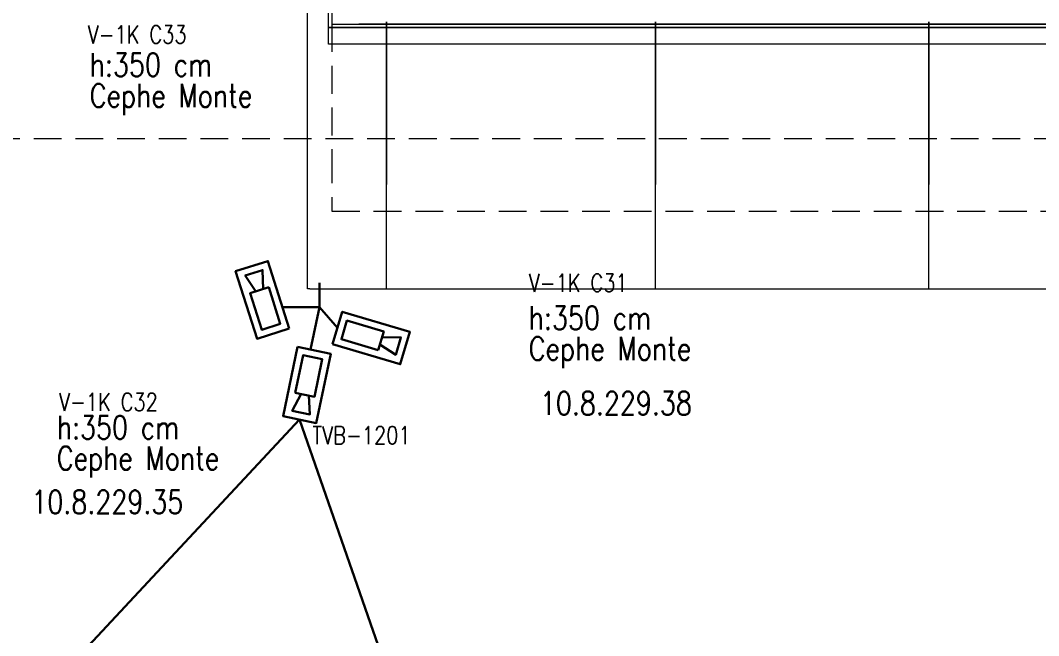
# Model space of a CAD drawing. Header units: metres. Extents: x -13933 to 152404, y -7861 to 21912.
# Drawn here: x 111108 to 112024, y -448 to 105 of the extents above; entities that cross this region are included whole.
import ezdxf

# ---------------------------------------------------------------- set-up
doc = ezdxf.new("R2010")
doc.units = ezdxf.units.M
doc.header["$LTSCALE"] = 100
doc.header["$MEASUREMENT"] = 0
doc.linetypes.add('DOT2', pattern=[0.125, 0, -0.125])
doc.linetypes.add('HIDDEN', pattern=[0.375, 0.25, -0.125])
for name, color, linetype, lineweight in [('06A', 9, 'Continuous', 9), ('06D', 9, 'Continuous', 9), ('15', 9, 'Continuous', 9), ('20', 9, 'DOT2', 9), ('DATA TAVAN', 160, 'Continuous', 30), ('E-HARİCİ KAMERA', 7, 'Continuous', 30), ('E-YAZI', 7, 'Continuous', 30)]:
    doc.layers.add(name, color=color, linetype=linetype, lineweight=lineweight)
doc.styles.add('E-YAZI', font='txttw.shx')

# ---------------------------------------------------------------- blocks, each defined once
blk = doc.blocks.new('p-harpusta-ust')
at = {"layer": '06A'}
for points in [[(2204.54, 3700), (712.54, 3700), (712.54, 3595), (729.54, 3595), (729.54, 3683), (2237.54, 3683), (2237.54, -103), (729.54, -103), (729.54, -3), (-30.46, -3), (-30.46, -20), (712.54, -20), (712.54, -120), (2204.54, -120)], [(2472.54, -120), (2472.54, 3700)], [(2204.54, -75), (757.54, -75), (757.54, 25), (-30.46, 25), (-30.46, 0), (732.54, 0), (732.54, -100), (2234.54, -100), (2234.54, 3680), (732.54, 3680), (732.54, 3595), (757.54, 3595), (757.54, 3655), (2204.54, 3655)], [(2234.54, 3656), (2234.54, -75.95)], [(2472.54, 437), (2232.54, 437.02)], [(2232.54, 437.02), (2378.54, 437)], [(2472.54, 191), (2232.54, 191.02)], [(2232.54, 191.02), (2378.54, 191)], [(2472.54, -51), (2232.54, -50.98)], [(2232.54, -50.98), (2378.54, -51)], [(2472.54, -120), (2472.54, -122), (2204.54, -122), (2204.54, -102.95)]]:
    blk.add_lwpolyline(points, dxfattribs=at)
at = {"layer": '06D'}
blk.add_lwpolyline([(2237.54, -103), (2237.54, 3683), (2252.54, 3683), (2252.54, -103), (2237.54, -103)], dxfattribs=at)
at = {"layer": '06D', "linetype": 'HIDDEN'}
blk.add_lwpolyline([(2234.54, -100), (2352.54, -100), (2402.54, -100), (2402.54, 3680), (2234.54, 3680)], dxfattribs=at)
at = {"layer": '15'}
blk.add_lwpolyline([(729.54, 3595), (729.54, 3683), (2237.54, 3683), (2237.54, -103), (729.54, -103), (729.54, -3), (-30.46, -3), (-30.46, 0), (732.54, 0), (732.54, -100), (2234.54, -100), (2234.54, 3680), (732.54, 3680), (732.54, 3595)], close=True, dxfattribs=at)
blk = doc.blocks.new('100_HARİCİ KAMERA')
at = {"layer": 'E-HARİCİ KAMERA', "color": 4}
for points in [[(0, -1.9), (7.95, -1.9), (7.95, 1.9), (0, 1.9)], [(5.11, -1.1), (5.11, 1.1), (0.8, 1.1), (0.8, -1.1)]]:
    blk.add_lwpolyline(points, close=True, dxfattribs=at)
blk.add_lwpolyline([(5.11, 0.44), (7.15, 1.02), (7.15, -1.02), (5.11, -0.44)], dxfattribs=at)

msp = doc.modelspace()

# ---------------------------------------------------------------- linework, layer by layer
at = {"layer": '20', "linetype": 'HIDDEN'}
msp.add_lwpolyline([(123032.5, -1.32), (110607.5, -1.32)], dxfattribs=at)
at = {"layer": 'DATA TAVAN', "color": 2}
for p, q in [((111377.06, -152.7), (111377.06, -131.01)), ((111343.78, -152.7), (111377.06, -152.7)), ((111377.06, -152.7), (111369.05, -190.84)), ((111377.06, -152.7), (111393.17, -171.38))]:
    msp.add_line(p, q, dxfattribs=at)
at = {"layer": 'E-HARİCİ KAMERA', "color": 4}
for q in [(111016.88, -619.98), (111498.65, -654.96)]:
    msp.add_line((111359.23, -253.8), q, dxfattribs=at)

# ---------------------------------------------------------------- block references
at = {"layer": '06D', "rotation": 269.9999999998917}
msp.add_blockref('p-harpusta-ust', (111488.31, 2336.22), dxfattribs=at)
at = {"layer": 'E-HARİCİ KAMERA'}
for p, xscale, yscale, zscale, rotation in [((111335.4, -176.46), 7.99999999999999, 7.99999999999999, 7.99999999999999, 107.6225972071603), ((111393.17, -171.38), 8.000000000000002, 8.000000000000002, 8.000000000000002, 343.4083739353031), ((111372.3, -191.52), 8.000000000000002, 8.000000000000002, 8.000000000000002, 258.1528318353248)]:
    msp.add_blockref('100_HARİCİ KAMERA', p, dxfattribs=dict(at, xscale=xscale, yscale=yscale, zscale=zscale, rotation=rotation))

# ---------------------------------------------------------------- texts
at = {"layer": 'E-YAZI', "color": 6, "style": 'E-YAZI', "width": 0.8}
for s, p in [('V-1K C33', (111168.65, 84.43)), ('V-1K C31', (111565.44, -138.86)), ('V-1K C32', (111142.8, -246.01))]:
    msp.add_text(s, height=16, dxfattribs=at).set_placement(p)
at = {"layer": 'E-YAZI', "color": 30, "style": 'E-YAZI', "width": 0.8}
for s, p in [('h:350 cm', (111170.39, 54.72)), ('Cephe Monte', (111170.39, 27)), ('h:350 cm', (111565.35, -172.82)), ('Cephe Monte', (111565.35, -200.54)), ('h:350 cm', (111140.76, -271.3)), ('Cephe Monte', (111140.76, -299.02))]:
    msp.add_text(s, height=21, dxfattribs=at).set_placement(p)
at = {"layer": 'E-YAZI', "color": 1, "style": 'E-YAZI', "width": 0.8}
for s, p in [('10.8.229.38', (111575.34, -249.62)), ('10.8.229.35', (111117.83, -338.36))]:
    msp.add_text(s, height=21, dxfattribs=at).set_placement(p)
at = {"layer": 'E-YAZI', "color": 2, "style": 'E-YAZI', "width": 0.8}
msp.add_text('TVB-1201', height=16, dxfattribs=at).set_placement((111370.75, -275.92))

doc.saveas('drawing.dxf')
